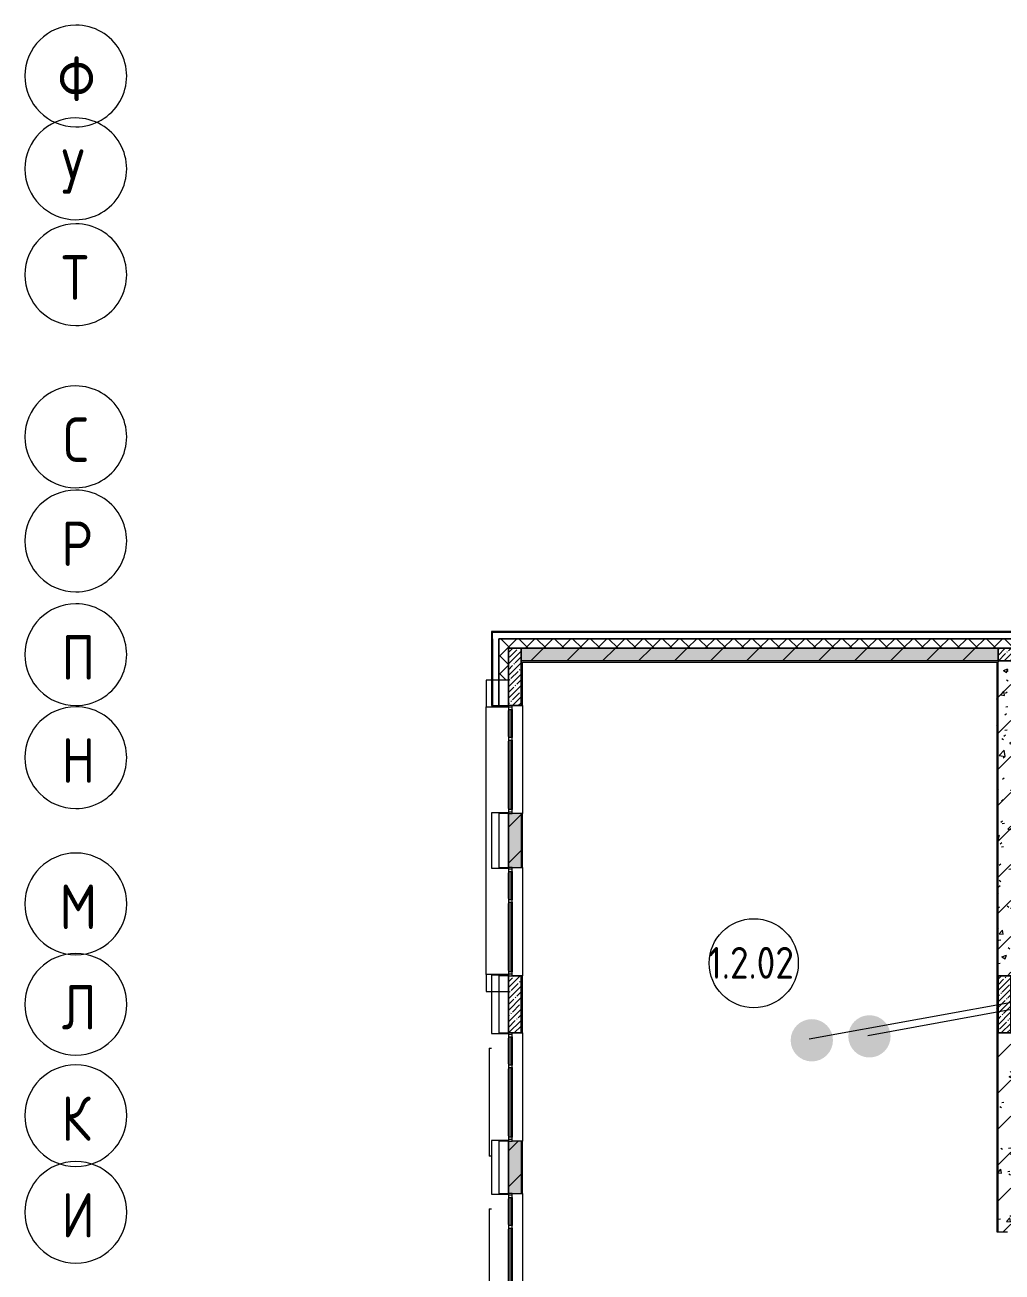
# Model space of a CAD drawing. Header units: millimetres. Extents: x -500089 to 1469082, y -290736 to 166440.
# Drawn here: x 1104952 to 1120316, y -62330 to -42718 of the extents above; entities that cross this region are included whole.
import ezdxf

# ---------------------------------------------------------------- set-up
doc = ezdxf.new("R2010")
doc.units = ezdxf.units.MM
for name, color, linetype, lineweight in [('_ Окна', 7, 'Continuous', 0), ('Витраж', 7, 'Continuous', 0), ('Марки помещений', 7, 'Continuous', 0), ('Несущие колонны', 7, 'Continuous', 0), ('Обобщенные модели', 7, 'Continuous', 0), ('Окна', 7, 'Continuous', 0), ('Оси', 7, 'Continuous', 0), ('Панели витража', 7, 'Continuous', 0), ('Стены наружные', 7, 'Continuous', 0), ('Стены несущие', 7, 'Continuous', 0), ('Стены отделка', 7, 'Continuous', 0), ('Стены штриховка', 7, 'Continuous', 0), ('экспертиза ДУ', 1, 'Continuous', 0), ('экспертиза ДУ пояснения', 6, 'Continuous', 0)]:
    doc.layers.add(name, color=color, linetype=linetype, lineweight=lineweight)
doc.styles.add('GOST Common', font='', dxfattribs={"height": 250})
doc.styles.add('GOST Common_1', font='', dxfattribs={"width": 0.9, "height": 700})
doc.styles.get('GOST Common').set_extended_font_data('GOST Common')
doc.styles.get('GOST Common_1').set_extended_font_data('GOST Common')
pattern_1 = [(0, (1111853.59, -73570.49), (812.8, 203.2), [67.056, -542.544, 67.056, -542.544, -3251.2]), (0, (1111853.59, -73570.49), (812.8, 203.2), [-1219.2, 67.056, -1152.144, 67.056, -542.544, -1422.4]), (0, (1111853.59, -73570.49), (812.8, 203.2), [-3048, 67.056, -339.344, 67.056, -948.944]), (120, (1112158.39, -73468.89), (-582.3764, 602.30545), [67.056, -542.544, 67.056, -542.544, -3251.2]), (120, (1112158.39, -73468.89), (-582.3764, 602.30545), [-1219.2, 67.056, -1152.144, 67.056, -542.544, -1422.4]), (120, (1112158.39, -73468.89), (-582.3764, 602.30545), [-3048, 67.056, -339.344, 67.056, -948.944]), (240, (1112259.99, -73062.49), (-230.4236, -805.50545), [67.056, -542.544, 67.056, -542.544, -3251.2]), (240, (1112259.99, -73062.49), (-230.4236, -805.50545), [-1219.2, 67.056, -1152.144, 67.056, -542.544, -1422.4]), (240, (1112259.99, -73062.49), (-230.4236, -805.50545), [-3048, 67.056, -339.344, 67.056, -948.944])]
pattern_2 = [(45, (1111853.6, -73570.5), (-282.8427, 282.8427), [])]
pattern_3 = [(50, (1111853.6, -73570.5), (728.7365, -63.756), [76.2, -838.2]), (355, (1111853.6, -73570.5), (-140.972, 764.228), [60.96, -670.56]), (100.451, (1111914.3, -73575.8), (587.77, 700.467), [64.76, -712.36]), (46.184, (1111853.6, -73367.3), (1084.316, -168.171), [114.3, -1257.3]), (96.636, (1111943.9, -73381.3), (949.61, 989.71), [97.14, -1068.54]), (351.184, (1111853.6, -73367.3), (949.62, 989.7), [91.44, -1005.84]), (21, (1111955.2, -73418.1), (606.458, -409.0606), [76.2, -838.2]), (326, (1111955.2, -73418.1), (247.208, 736.753), [60.96, -670.56]), (71.451, (1112005.7, -73452.2), (853.668, 327.685), [64.76, -712.36]), (37.5, (1111853.59, -73570.5), (12.3547, 338.2201), [33.528, -628.904, 33.528, -647.192, -673.1]), (37.5, (1111853.59, -73570.5), (12.3547, 338.2201), [-1343.152, 33.528, -639.572]), (7.5, (1111853.6, -73570.5), (267.279, 400.722), [33.528, -354.584, 33.528, -613.664, -256.54]), (7.5, (1111853.6, -73570.5), (267.279, 400.722), [-1035.304, 33.528, -223.012]), (327.5, (1111627.02, -73570.5), (542.3633, -22.9153), [33.528, -220.472, 33.528, -758.952, -1051.56]), (327.5, (1111627.02, -73570.5), (542.3633, -22.9153), [-1046.48, 33.528, -1018.032]), (317.5, (1111525.4, -73570.5), (592.517, 101.707), [33.528, -296.672, 33.528, -492.76, -746.76]), (317.5, (1111525.4, -73570.5), (592.517, 101.707), [-856.488, 33.528, -713.232])]
pattern_4 = [(45, (1111853.59, -73570.49), (-141.42136, 141.42136), []), (135, (1111853.59, -73570.49), (-141.42136, -141.42136), [])]

# ---------------------------------------------------------------- blocks, each defined once
blk = doc.blocks.new('Системная панель - RANDOM Навесная панель фасада Цвет Фиолетовый-2976138-З Этаж 01')
at = {"layer": 'Панели витража', "lineweight": 18}
for p, q in [((435, 264), (-435, 264)), ((-435, 264), (-435, 0)), ((435, 0), (435, 264)), ((-425, 0), (425, 0))]:
    blk.add_line(p, q, dxfattribs=at)
blk = doc.blocks.new('Системная панель - RANDOM Навесная панель фасада Цвет Бежевый-V424-З Этаж 01')
at = {"layer": 'Панели витража', "lineweight": 18}
for p, q in [((460, 264), (-460, 264)), ((-460, 264), (-460, 0)), ((460, 0), (460, 264))]:
    blk.add_line(p, q, dxfattribs=at)
blk = doc.blocks.new('Системная панель - RANDOM Навесная панель фасада Цвет Серый-2976140-З Этаж 01')
at = {"layer": 'Панели витража', "lineweight": 18}
for p, q in [((422.5, 264), (-422.5, 264)), ((-422.5, 264), (-422.5, 0)), ((422.5, 0), (422.5, 264)), ((-412.5, 0), (412.5, 0))]:
    blk.add_line(p, q, dxfattribs=at)
blk = doc.blocks.new('Наличник окна - Наличник окна Желтый-2946087-З Этаж 01')
at = {"layer": 'Обобщенные модели', "lineweight": 18}
for p, q in [((350, 20550), (350, 20130)), ((700, 20550), (350, 20550)), ((350, 20130), (700, 20130)), ((350, 15920), (350, 15650)), ((700, 15920), (350, 15920)), ((350, 15650), (700, 15650))]:
    blk.add_line(p, q, dxfattribs=at)
at = {"layer": 'Обобщенные модели'}
blk.add_line((350, 15920), (350, 20130), dxfattribs=at)
blk = doc.blocks.new('Прямоугольный импост - 30х300 мм _Отлив_ Белый-2976732-З Этаж 01')
at = {"layer": 'Витраж'}
for p, q in [((18240, -700), (18240, -664)), ((18240, -700), (19940, -700)), ((19940, -664), (19940, -700))]:
    blk.add_line(p, q, dxfattribs=at)
blk = doc.blocks.new('АР_СОШ_Верзилово_Фасады_rvt-2-З Этаж 01')
at = {"layer": 'Стены отделка', "lineweight": 9}
for p, q in [((9300, 21313), (437, 21313)), ((437, 21313), (437, 21300)), ((437, 21300), (437, 21200)), ((437, 21200), (437, 20150)), ((550, 21200), (9300, 21200)), ((550, 20150), (550, 21200)), ((437, 20150), (450, 20150)), ((450, 20150), (550, 20150))]:
    blk.add_line(p, q, dxfattribs=at)
at = {"layer": 'Стены штриховка'}
for p, q in [((9300, 21300), (450, 21300)), ((450, 21200), (450, 21300)), ((450, 21200), (450, 20150))]:
    blk.add_line(p, q, dxfattribs=at)
at = {"lineweight": 9}
blk.add_blockref('Наличник окна - Наличник окна Желтый-2946087-З Этаж 01', (0, 0), dxfattribs=at)
for name, p, rotation in [('Системная панель - RANDOM Навесная панель фасада Цвет Фиолетовый-2976138-З Этаж 01', (700, 18025), 89.99999999999991), ('Системная панель - RANDOM Навесная панель фасада Цвет Бежевый-V424-З Этаж 01', (700, 15450), 89.99999999999991), ('Прямоугольный импост - 30х300 мм _Отлив_ Белый-2976732-З Этаж 01', (1100, 33000), 270.0000000000001), ('Системная панель - RANDOM Навесная панель фасада Цвет Серый-2976140-З Этаж 01', (700, 12888), 89.99999999999991), ('Прямоугольный импост - 30х300 мм _Отлив_ Белый-2976732-З Этаж 01', (1100, 30475), 270.0000000000001)]:
    blk.add_blockref(name, p, dxfattribs=dict(at, rotation=rotation))
blk = doc.blocks.new('ADSK_КолоннаЖБ_Прямоугольная - 200x900 мм-V291-З Этаж 01')
at = {"layer": 'Несущие колонны'}
h = blk.add_hatch(dxfattribs=at)
h.set_pattern_fill('FP_78', color=256, style=0, pattern_type=2)
h.set_pattern_definition([(45, (-8850, -20950), (-89.80256, 89.80256), []), (45, (-8760.2, -20950), (-89.80256, 89.80256), [158.75, -31.75, 13.411, -18.339])])
h.paths.add_polyline_path([(258, -100), (450, -100), (450, 100), (-450, 100), (-450, -100), (-180, -100)], flags=0)
at = {"layer": 'Несущие колонны', "lineweight": 18}
for p, q in [((-450, -100), (-450, 100)), ((-450, 100), (450, 100)), ((450, 100), (-450, 100)), ((-450, 100), (-450, -100)), ((450, 100), (450, -100)), ((450, -100), (450, 40)), ((450, -100), (-450, -100)), ((-450, -100), (450, -100))]:
    blk.add_line(p, q, dxfattribs=at)
blk = doc.blocks.new('ADSK_КолоннаЖБ_Прямоугольная - 200x900 мм-V296-З Этаж 01')
at = {"layer": 'Несущие колонны'}
h = blk.add_hatch(dxfattribs=at)
h.set_pattern_fill('FP_83', color=256, style=0, pattern_type=2)
h.set_pattern_definition([(315, (-20600, 800), (89.80256, 89.80256), []), (315, (-20600, 710.2), (89.80256, 89.80256), [158.75, -31.75, 13.411, -18.339])])
h.paths.add_polyline_path([(-450, -100), (450, -100), (450, 100), (-450, 100), (-450, 40)], flags=0)
at = {"layer": 'Несущие колонны', "lineweight": 18}
for p, q in [((-450, -100), (-450, 100)), ((-450, 100), (450, 100)), ((450, 100), (-450, 100)), ((-450, 40), (-450, -100)), ((450, 100), (450, -100)), ((450, -100), (450, 100)), ((450, -100), (-450, -100)), ((-450, -100), (450, -100))]:
    blk.add_line(p, q, dxfattribs=at)
blk = doc.blocks.new('ADSK_КолоннаЖБ_Прямоугольная - 200x900 мм-V298-З Этаж 01')
at = {"layer": 'Несущие колонны'}
h = blk.add_hatch(dxfattribs=at)
h.set_pattern_fill('FP_85', color=256, style=0, pattern_type=2)
h.set_pattern_definition([(315, (-15450, 800), (89.8026, 89.8026), []), (315, (-15450, 710.2), (89.8026, 89.8026), [158.75, -31.75, 13.411, -18.339])])
h.paths.add_polyline_path([(-450, 100), (-450, -100), (450, -100), (450, 100), (-326, 100)], flags=0)
at = {"layer": 'Несущие колонны', "lineweight": 18}
for p, q in [((-450, -100), (-450, 100)), ((-450, 100), (450, 100)), ((450, 100), (-450, 100)), ((-450, 40), (-450, -100)), ((450, 100), (450, -100)), ((450, -100), (450, 40)), ((450, -100), (-450, -100)), ((-450, -100), (450, -100))]:
    blk.add_line(p, q, dxfattribs=at)
blk = doc.blocks.new('ADSK_КолоннаЖБ_Прямоугольная - 200x900 мм-V302-З Этаж 01')
at = {"layer": 'Несущие колонны'}
h = blk.add_hatch(dxfattribs=at)
h.set_pattern_fill('FP_89', color=256, style=0, pattern_type=2)
h.set_pattern_definition([(315, (-15450, 8500), (89.8026, 89.8026), []), (315, (-15450, 8410.2), (89.8026, 89.8026), [158.75, -31.75, 13.411, -18.339])])
h.paths.add_polyline_path([(-450, -100), (450, -100), (450, 100), (-450, 100), (-450, -60)], flags=0)
at = {"layer": 'Несущие колонны', "lineweight": 18}
for p, q in [((-450, -100), (-450, 100)), ((-450, 100), (450, 100)), ((450, 100), (-450, 100)), ((-450, 100), (-450, -100)), ((450, 100), (450, -100)), ((450, -100), (450, 100)), ((450, -100), (-450, -100)), ((-450, -100), (450, -100))]:
    blk.add_line(p, q, dxfattribs=at)
blk = doc.blocks.new('Окно_ПВХ_2Створки - ОП_2000_h_х1700_2ст Серый-3674242-З Этаж 01')
at = {"layer": '_ Окна'}
for p, q in [((-769, 110), (-850, 110)), ((-850, 110), (-850, 50)), ((-850, 50), (-787, 50)), ((-825, 50), (-825, 110)), ((-787, 64), (-787, 96)), ((-787, 96), (-769, 96)), ((-787, 64), (305, 64)), ((-787, 64), (-769, 64)), ((-769, 50), (-787, 50)), ((-769, 96), (-769, 110)), ((-769, 96), (287, 96)), ((-769, 64), (-769, 50)), ((363, 110), (287, 110)), ((287, 110), (287, 96)), ((287, 96), (305, 96)), ((287, 64), (287, 50)), ((305, 64), (287, 64)), ((305, 50), (287, 50)), ((305, 96), (305, 64)), ((305, 50), (345, 50)), ((345, 64), (345, 96)), ((345, 96), (363, 96)), ((345, 64), (787, 64)), ((345, 64), (363, 64)), ((363, 50), (345, 50)), ((363, 96), (363, 110)), ((363, 96), (769, 96)), ((363, 64), (363, 50)), ((769, 110), (769, 96)), ((850, 110), (769, 110)), ((769, 96), (787, 96)), ((769, 64), (769, 50)), ((787, 64), (769, 64)), ((787, 50), (769, 50)), ((787, 96), (787, 64)), ((787, 50), (850, 50)), ((825, 50), (825, 110)), ((850, 50), (850, 110))]:
    blk.add_line(p, q, dxfattribs=at)
at = {"layer": 'Окна'}
for p, q in [((-769, 110), (287, 110)), ((287, 50), (-769, 50)), ((363, 110), (769, 110)), ((769, 50), (363, 50))]:
    blk.add_line(p, q, dxfattribs=at)
blk = doc.blocks.new('Ось сетки - Круг_Ø8 мм-6577-З Этаж 01')
at = {"layer": 'Оси'}
for start, end in [(360, 180), (180, 360)]:
    blk.add_arc((0, 0), 4, start, end, dxfattribs=at)
blk = doc.blocks.new('ASVP_Марка_Помещение_ОдноЗначение - Номер-684784-З Этаж 01')
at = {"layer": 'Марки помещений'}
blk.add_circle((0, 0), 3.5, dxfattribs=at)

msp = doc.modelspace()

# ---------------------------------------------------------------- hatches: boundary and pattern name
at = {"layer": 'Стены штриховка'}
h = msp.add_hatch(dxfattribs=at)
h.set_pattern_fill('FP_32', color=256, style=0, pattern_type=2)
h.set_pattern_definition(pattern_4)
h.paths.add_polyline_path([(1112403.585, -52520.488), (1121153.585, -52520.488), (1121153.585, -52370.488), (1112403.585, -52370.488), (1112403.585, -52516.592)], flags=0)
h.paths.add_polyline_path([(1166803.966, -52520.488), (1167353.585, -52520.488), (1167353.585, -52370.488), (1166353.585, -52370.488), (1166353.585, -52520.488), (1166703.585, -52520.488)], flags=0)
h.paths.add_polyline_path([(1131253.585, -52520.488), (1131253.585, -52370.488), (1130353.585, -52370.488), (1130353.585, -52520.488), (1131103.585, -52520.488)], flags=0)
h.paths.add_polyline_path([(1134603.585, -52520.488), (1138353.585, -52520.488), (1138353.585, -52370.488), (1134603.585, -52370.488), (1134603.585, -52514.606)], flags=0)
h.paths.add_polyline_path([(1165753.585, -52520.488), (1165753.585, -52370.488), (1165253.585, -52370.488), (1165253.585, -52520.488), (1165691.992, -52520.488)], flags=0)
h.paths.add_polyline_path([(1148253.585, -52520.488), (1151753.585, -52520.488), (1151753.585, -52370.488), (1148253.585, -52370.488), (1148253.585, -52420.488)], flags=0)
h.paths.add_polyline_path([(1164653.585, -52520.488), (1164653.585, -52370.488), (1164153.585, -52370.488), (1164153.585, -52520.488), (1164580.018, -52520.488)], flags=0)
h.paths.add_polyline_path([(1161552.335, -52520.488), (1162603.585, -52520.488), (1162603.585, -52370.488), (1161552.335, -52370.488), (1161552.335, -52420.488)], flags=0)
h = msp.add_hatch(dxfattribs=at)
h.set_pattern_fill('FP_32', color=256, style=0, pattern_type=2)
h.set_pattern_definition(pattern_4)
h.paths.add_polyline_path([(1112403.585, -74120.488), (1112553.585, -74120.488), (1112553.585, -73070.488), (1112403.585, -73070.488), (1112403.585, -74070.488)], flags=0)
h.paths.add_polyline_path([(1112553.585, -53020.488), (1112553.585, -52520.488), (1112403.585, -52520.488), (1112403.585, -53020.488), (1112491.821, -53020.488)], flags=0)
h = msp.add_hatch(dxfattribs=at)
h.set_pattern_fill('FP_201', color=256, style=0, pattern_type=2)
h.set_pattern_definition(pattern_2)
h.paths.add_polyline_path([(1112753.585, -52720.488), (1120253.585, -52720.488), (1120253.585, -52520.488), (1112753.585, -52520.488), (1112753.585, -52691.721)], flags=0)
h.paths.add_polyline_path([(1142653.585, -52720.488), (1143553.585, -52720.488), (1143553.585, -52520.488), (1142653.585, -52520.488), (1142653.585, -52691.721)], flags=0)
h.paths.add_polyline_path([(1127903.585, -52720.488), (1128653.585, -52720.488), (1128653.585, -52520.488), (1127903.585, -52520.488), (1127903.585, -52691.721)], flags=0)
h.paths.add_polyline_path([(1145253.585, -52720.488), (1145503.585, -52720.488), (1145503.585, -52520.488), (1145253.585, -52520.488), (1145253.585, -52691.721)], flags=0)
h.paths.add_polyline_path([(1146403.585, -52720.488), (1146553.585, -52720.488), (1146553.585, -52520.488), (1146403.585, -52520.488), (1146403.585, -52697.411)], flags=0)
h.paths.add_polyline_path([(1150853.585, -52720.488), (1150853.585, -52520.488), (1148253.585, -52520.488), (1148253.585, -52720.488), (1150124.483, -52720.488)], flags=0)
h.paths.add_polyline_path([(1135503.585, -52720.488), (1138353.585, -52719.009), (1138353.585, -52520.488), (1135503.585, -52520.488), (1135503.585, -52691.721)], flags=0)
h.paths.add_polyline_path([(1122853.585, -52720.488), (1123603.585, -52720.488), (1123603.585, -52520.488), (1122853.585, -52520.488), (1122853.585, -52691.721)], flags=0)
h = msp.add_hatch(dxfattribs=at)
h.set_pattern_fill('FP_31', color=256, style=0, pattern_type=2)
h.set_pattern_definition(pattern_3)
h.paths.add_polyline_path([(1112753.585, -52720.488), (1120253.585, -52720.488), (1120253.585, -52520.488), (1112753.585, -52520.488), (1112753.585, -52691.721)], flags=0)
h.paths.add_polyline_path([(1142653.585, -52720.488), (1143553.585, -52720.488), (1143553.585, -52520.488), (1142653.585, -52520.488), (1142653.585, -52691.721)], flags=0)
h.paths.add_polyline_path([(1127903.585, -52720.488), (1128653.585, -52720.488), (1128653.585, -52520.488), (1127903.585, -52520.488), (1127903.585, -52691.721)], flags=0)
h.paths.add_polyline_path([(1145253.585, -52720.488), (1145503.585, -52720.488), (1145503.585, -52520.488), (1145253.585, -52520.488), (1145253.585, -52691.721)], flags=0)
h.paths.add_polyline_path([(1146403.585, -52720.488), (1146553.585, -52720.488), (1146553.585, -52520.488), (1146403.585, -52520.488), (1146403.585, -52697.411)], flags=0)
h.paths.add_polyline_path([(1150853.585, -52720.488), (1150853.585, -52520.488), (1148253.585, -52520.488), (1148253.585, -52720.488), (1150124.483, -52720.488)], flags=0)
h.paths.add_polyline_path([(1135503.585, -52720.488), (1138353.585, -52719.009), (1138353.585, -52520.488), (1135503.585, -52520.488), (1135503.585, -52691.721)], flags=0)
h.paths.add_polyline_path([(1122853.585, -52720.488), (1123603.585, -52720.488), (1123603.585, -52520.488), (1122853.585, -52520.488), (1122853.585, -52691.721)], flags=0)
h = msp.add_hatch(dxfattribs=at)
h.set_pattern_fill('FP_174', color=256, style=0, pattern_type=2)
h.set_pattern_definition(pattern_1)
h.paths.add_polyline_path([(1112753.585, -52740.488), (1120253.585, -52740.488), (1120253.585, -52720.488), (1112753.585, -52720.488)], flags=0)
h.paths.add_polyline_path([(1121153.585, -52740.488), (1121153.585, -52720.488), (1120453.585, -52720.488), (1120453.585, -52740.488), (1121023.585, -52740.488)], flags=0)
h.paths.add_polyline_path([(1123603.585, -52740.488), (1123603.585, -52720.488), (1122853.585, -52720.488), (1122853.585, -52740.488)], flags=0)
h.paths.add_polyline_path([(1125303.585, -52740.488), (1126203.585, -52740.488), (1126203.585, -52720.488), (1125303.585, -52720.488)], flags=0)
h.paths.add_polyline_path([(1127903.585, -52740.488), (1128653.585, -52740.488), (1128653.585, -52720.488), (1127903.585, -52720.488)], flags=0)
h.paths.add_polyline_path([(1131083.585, -52740.488), (1131103.585, -52740.488), (1131103.585, -52720.488), (1130353.585, -52720.488), (1130353.585, -52740.488)], flags=0)
h.paths.add_polyline_path([(1134703.585, -52740.488), (1138103.585, -52740.488), (1138103.585, -52720.488), (1134703.585, -52720.488)], flags=0)
h.paths.add_polyline_path([(1138353.585, -52740.488), (1138353.585, -52720.488), (1138253.585, -52720.488), (1138253.585, -52740.488), (1138273.585, -52740.488)], flags=0)
h.paths.add_polyline_path([(1140053.585, -52740.488), (1140953.585, -52740.488), (1140953.585, -52720.488), (1140053.585, -52720.488)], flags=0)
h.paths.add_polyline_path([(1142653.585, -52740.488), (1143553.585, -52740.488), (1143553.585, -52720.488), (1142653.585, -52720.488)], flags=0)
h.paths.add_polyline_path([(1145503.585, -52740.488), (1146553.585, -52740.488), (1146553.585, -52720.488), (1145253.585, -52720.488), (1145253.585, -52740.488)], flags=0)
h.paths.add_polyline_path([(1148253.585, -52740.488), (1148903.585, -52740.488), (1148903.585, -52720.488), (1148253.585, -52720.488)], flags=0)
h.paths.add_polyline_path([(1149188.585, -52740.488), (1151653.585, -52740.488), (1151653.585, -52720.488), (1149103.585, -52720.488), (1149103.585, -52740.488), (1149123.585, -52740.488)], flags=0)
h = msp.add_hatch(dxfattribs=at)
h.set_pattern_fill('FP_174', color=256, style=0, pattern_type=2)
h.set_pattern_definition(pattern_1)
h.paths.add_polyline_path([(1112753.585, -73770.488), (1112773.585, -73768.651), (1112773.585, -73070.488), (1112753.585, -73070.488), (1112753.585, -73750.488)], flags=0)
h.paths.add_polyline_path([(1112773.585, -71370.488), (1112773.585, -70545.488), (1112753.585, -70545.488), (1112753.585, -71370.488)], flags=0)
h.paths.add_polyline_path([(1112773.585, -68845.488), (1112773.585, -67945.488), (1112753.585, -67945.488), (1112753.585, -68845.488)], flags=0)
h.paths.add_polyline_path([(1112753.585, -66245.488), (1112773.585, -66245.488), (1112773.585, -65395.488), (1112753.585, -65395.488), (1112753.585, -65640.425)], flags=0)
h.paths.add_polyline_path([(1112773.585, -63695.488), (1112773.585, -63320.488), (1112753.585, -63320.488), (1112753.585, -63695.488)], flags=0)
h.paths.add_polyline_path([(1112753.585, -63170.488), (1112773.585, -63170.488), (1112773.585, -62795.488), (1112753.585, -62795.488), (1112753.585, -63150.488)], flags=0)
h.paths.add_polyline_path([(1112753.585, -61095.488), (1112773.585, -61095.488), (1112773.585, -60270.488), (1112753.585, -60270.488)], flags=0)
h.paths.add_polyline_path([(1112753.585, -58570.488), (1112773.585, -58570.488), (1112773.585, -57670.488), (1112753.585, -57670.488), (1112753.585, -58446.7)], flags=0)
h.paths.add_polyline_path([(1112753.585, -55970.488), (1112773.585, -55970.488), (1112773.585, -55120.488), (1112753.585, -55120.488), (1112753.585, -55569.211)], flags=0)
h.paths.add_polyline_path([(1112753.585, -53420.488), (1112773.585, -53420.488), (1112773.585, -52740.488), (1112753.585, -52740.488)], flags=0)
h = msp.add_hatch(dxfattribs=at)
h.set_pattern_fill('FP_174', color=256, style=0, pattern_type=2)
h.set_pattern_definition(pattern_1)
h.paths.add_polyline_path([(1120253.585, -66270.488), (1120253.585, -64795.488), (1120233.585, -64795.488), (1120233.585, -66250.488)], flags=0)
h.paths.add_polyline_path([(1120253.585, -63695.488), (1120253.585, -63475.488), (1120233.585, -63475.488), (1120233.585, -63695.488)], flags=0)
h.paths.add_polyline_path([(1120253.585, -63375.488), (1120253.585, -63115.488), (1120233.585, -63115.488), (1120233.585, -63375.488)], flags=0)
h.paths.add_polyline_path([(1120233.585, -63015.488), (1120253.585, -63015.488), (1120253.585, -62795.488), (1120233.585, -62795.488), (1120233.585, -62995.488)], flags=0)
h.paths.add_polyline_path([(1120233.585, -61695.488), (1120253.585, -61695.488), (1120253.585, -52740.488), (1120233.585, -52740.488), (1120233.585, -61324.19)], flags=0)
h = msp.add_hatch(dxfattribs=at)
h.set_pattern_fill('FP_201', color=256, style=0, pattern_type=2)
h.set_pattern_definition(pattern_2)
h.paths.add_polyline_path([(1120253.585, -66270.488), (1120453.585, -66270.488), (1120453.585, -64795.488), (1120253.585, -64795.488)], flags=0)
h.paths.add_polyline_path([(1120403.585, -61695.488), (1120453.585, -61695.488), (1120453.585, -58570.488), (1120253.585, -58570.488), (1120253.585, -61695.488)], flags=0)
h.paths.add_polyline_path([(1120453.585, -57670.488), (1120453.585, -52720.488), (1120253.585, -52720.488), (1120253.585, -57670.488), (1120389.025, -57670.488)], flags=0)
h = msp.add_hatch(dxfattribs=at)
h.set_pattern_fill('FP_31', color=256, style=0, pattern_type=2)
h.set_pattern_definition(pattern_3)
h.paths.add_polyline_path([(1120253.585, -66270.488), (1120453.585, -66270.488), (1120453.585, -64795.488), (1120253.585, -64795.488)], flags=0)
h.paths.add_polyline_path([(1120403.585, -61695.488), (1120453.585, -61695.488), (1120453.585, -58570.488), (1120253.585, -58570.488), (1120253.585, -61695.488)], flags=0)
h.paths.add_polyline_path([(1120453.585, -57670.488), (1120453.585, -52720.488), (1120253.585, -52720.488), (1120253.585, -57670.488), (1120389.025, -57670.488)], flags=0)
h = msp.add_hatch(dxfattribs=at)
h.set_pattern_fill('FP_201', color=256, style=0, pattern_type=2)
h.set_pattern_definition(pattern_2)
h.paths.add_polyline_path([(1112753.585, -71370.488), (1112753.585, -70545.488), (1112553.585, -70545.488), (1112553.585, -71370.488), (1112613.585, -71370.488)], flags=0)
h.paths.add_polyline_path([(1112753.585, -66245.488), (1112753.585, -65395.488), (1112553.585, -65395.488), (1112553.585, -66245.488), (1112613.585, -66245.488)], flags=0)
h.paths.add_polyline_path([(1112567.585, -61095.488), (1112753.585, -61095.488), (1112753.585, -60270.488), (1112553.585, -60270.488), (1112553.585, -61095.488)], flags=0)
h.paths.add_polyline_path([(1112753.585, -55970.488), (1112753.585, -55120.488), (1112553.585, -55120.488), (1112553.585, -55970.488), (1112613.585, -55970.488)], flags=0)
h = msp.add_hatch(dxfattribs=at)
h.set_pattern_fill('FP_31', color=256, style=0, pattern_type=2)
h.set_pattern_definition(pattern_3)
h.paths.add_polyline_path([(1112753.585, -71370.488), (1112753.585, -70545.488), (1112553.585, -70545.488), (1112553.585, -71370.488), (1112613.585, -71370.488)], flags=0)
h.paths.add_polyline_path([(1112753.585, -66245.488), (1112753.585, -65395.488), (1112553.585, -65395.488), (1112553.585, -66245.488), (1112613.585, -66245.488)], flags=0)
h.paths.add_polyline_path([(1112567.585, -61095.488), (1112753.585, -61095.488), (1112753.585, -60270.488), (1112553.585, -60270.488), (1112553.585, -61095.488)], flags=0)
h.paths.add_polyline_path([(1112753.585, -55970.488), (1112753.585, -55120.488), (1112553.585, -55120.488), (1112553.585, -55970.488), (1112613.585, -55970.488)], flags=0)
at = {"layer": 'экспертиза ДУ', "lineweight": 0}
h = msp.add_hatch(color=5, dxfattribs=at)
edge = h.paths.add_edge_path()
edge.add_arc((1117324.8, -58685.689), 332.544, 0, 360)
h = msp.add_hatch(color=30, dxfattribs=at)
edge = h.paths.add_edge_path()
edge.add_arc((1118231.221, -58623.731), 332.544, 0, 360)

# ---------------------------------------------------------------- linework, layer by layer
at = {"layer": 'Стены наружные'}
for p, q in [((1112773.585, -53420.488), (1112773.585, -55120.488)), ((1112773.585, -55970.488), (1112773.585, -57670.488)), ((1112773.585, -58570.488), (1112773.585, -60270.488)), ((1112773.585, -61095.488), (1112773.585, -62795.488))]:
    msp.add_line(p, q, dxfattribs=at)
at = {"layer": 'Стены несущие'}
for p, q in [((1120253.585, -52520.488), (1112753.585, -52520.488)), ((1112753.585, -52520.488), (1120253.585, -52520.488)), ((1120253.585, -52720.488), (1112753.585, -52720.488)), ((1120253.585, -57670.488), (1120253.585, -52720.488)), ((1112553.585, -55120.488), (1112553.585, -55970.488)), ((1112753.585, -55120.488), (1112613.585, -55120.488)), ((1112753.585, -55120.488), (1112753.585, -55970.488)), ((1112613.585, -55970.488), (1112753.585, -55970.488)), ((1120253.585, -61695.488), (1120253.585, -58570.488)), ((1112553.585, -60270.488), (1112553.585, -61095.488)), ((1112753.585, -60270.488), (1112613.585, -60270.488)), ((1112753.585, -60270.488), (1112753.585, -61095.488)), ((1112613.585, -61095.488), (1112753.585, -61095.488)), ((1120253.585, -61695.488), (1120403.585, -61695.488))]:
    msp.add_line(p, q, dxfattribs=at)
at = {"layer": 'Стены отделка'}
for p, q in [((1121153.585, -52370.488), (1112403.585, -52370.488)), ((1112403.585, -52370.488), (1112403.585, -53420.488)), ((1112773.585, -52740.488), (1120233.585, -52740.488)), ((1112773.585, -53420.488), (1112773.585, -52740.488)), ((1120233.585, -52740.488), (1120233.585, -61695.488)), ((1112403.585, -53420.488), (1112553.585, -53420.488)), ((1112753.585, -53420.488), (1112773.585, -53420.488)), ((1112553.585, -55120.488), (1112403.585, -55120.488)), ((1112403.585, -55120.488), (1112403.585, -55970.488)), ((1112773.585, -55120.488), (1112753.585, -55120.488)), ((1112773.585, -55970.488), (1112773.585, -55120.488)), ((1112403.585, -55970.488), (1112553.585, -55970.488)), ((1112753.585, -55970.488), (1112773.585, -55970.488)), ((1112553.585, -57670.488), (1112403.585, -57670.488)), ((1112403.585, -57670.488), (1112403.585, -58570.488)), ((1112773.585, -57670.488), (1112753.585, -57670.488)), ((1112773.585, -58570.488), (1112773.585, -57670.488)), ((1112403.585, -58570.488), (1112553.585, -58570.488)), ((1112753.585, -58570.488), (1112773.585, -58570.488)), ((1112553.585, -60270.488), (1112403.585, -60270.488)), ((1112403.585, -60270.488), (1112403.585, -61095.488)), ((1112773.585, -60270.488), (1112753.585, -60270.488)), ((1112773.585, -61095.488), (1112773.585, -60270.488)), ((1112403.585, -61095.488), (1112553.585, -61095.488)), ((1112753.585, -61095.488), (1112773.585, -61095.488)), ((1120233.585, -61695.488), (1120253.585, -61695.488))]:
    msp.add_line(p, q, dxfattribs=at)
at = {"layer": 'экспертиза ДУ пояснения'}
for p, q in [((1117280.953, -58661.833), (1326068.788, -20876.663)), ((1326068.788, -20876.663), (1118204.756, -58613.748))]:
    msp.add_line(p, q, dxfattribs=at)

# ---------------------------------------------------------------- block references
msp.add_blockref('АР_СОШ_Верзилово_Фасады_rvt-2-З Этаж 01', (1111853.585, -73570.488))
at = {"layer": 'Марки помещений', "xscale": 199.9999999999999, "yscale": 199.9999999999999, "zscale": 199.9999999999999}
msp.add_blockref('ASVP_Марка_Помещение_ОдноЗначение - Номер-684784-З Этаж 01', (1116412.296, -57472.976), dxfattribs=at)
at = {"layer": 'Несущие колонны', "rotation": 89.9999999999999}
for name, p in [('ADSK_КолоннаЖБ_Прямоугольная - 200x900 мм-V296-З Этаж 01', (1112653.585, -52970.488)), ('ADSK_КолоннаЖБ_Прямоугольная - 200x900 мм-V298-З Этаж 01', (1112653.585, -58120.488)), ('ADSK_КолоннаЖБ_Прямоугольная - 200x900 мм-V302-З Этаж 01', (1120353.585, -58120.488))]:
    msp.add_blockref(name, p, dxfattribs=at)
at = {"layer": 'Несущие колонны'}
msp.add_blockref('ADSK_КолоннаЖБ_Прямоугольная - 200x900 мм-V291-З Этаж 01', (1120703.585, -52620.488), dxfattribs=at)
at = {"layer": 'Окна', "rotation": 89.99999999999991}
for p in [(1112663.585, -54270.488), (1112663.585, -56820.488), (1112663.585, -59420.488), (1112663.585, -61945.488)]:
    msp.add_blockref('Окно_ПВХ_2Створки - ОП_2000_h_х1700_2ст Серый-3674242-З Этаж 01', p, dxfattribs=at)
at = {"layer": 'Оси', "xscale": 199.9999999999999, "yscale": 199.9999999999999, "zscale": 199.9999999999999}
for p, rotation in [((1105752.229, -43520.488), 269.9999999999995), ((1105752.229, -44980.488), 269.9999999999995), ((1105752.229, -46645.895), 269.9999999999995), ((1105752.229, -49195.488), 269.9999999999995), ((1105752.229, -50832.863), 269.9999999999995), ((1105752.229, -52620.488), 269.9999999999995), ((1105752.229, -54240.488), 269.9999999999995), ((1105752.229, -56540.488), 269.9999999999994), ((1105752.229, -58120.488), 269.9999999999994), ((1105752.229, -59870.488), 269.9999999999994), ((1105752.229, -61390.488), 269.9999999999994)]:
    msp.add_blockref('Ось сетки - Круг_Ø8 мм-6577-З Этаж 01', p, dxfattribs=dict(at, rotation=rotation))

# ---------------------------------------------------------------- texts
at = {"layer": 'Марки помещений', "insert": (1115695.882, -57217.525), "char_height": 500, "width": 1760.50575, "attachment_point": 1, "style": 'GOST Common_1'}
msp.add_mtext('1.2.02', dxfattribs=at)
at = {"layer": 'Оси', "char_height": 700, "attachment_point": 1, "style": 'GOST Common'}
for s, insert, width in [('\\fGOST Common|b0|i0|c204|p34|;\\W.9;Ф', (1105466.183, -43215.314), 764.80987), ('\\fGOST Common|b0|i0|c204|p34|;\\W.9;У', (1105525.583, -44675.314), 620.50612), ('\\fGOST Common|b0|i0|c204|p34|;\\W.9;Т', (1105525.583, -46340.722), 620.50612), ('\\fGOST Common|b0|i0|c204|p34|;\\W.9;С', (1105555.283, -48890.314), 548.35425), ('\\fGOST Common|b0|i0|c204|p34|;\\W.9;Р', (1105525.583, -50527.689), 620.50612), ('\\fGOST Common|b0|i0|c204|p34|;\\W.9;П', (1105525.583, -52315.314), 620.50612), ('\\fGOST Common|b0|i0|c204|p34|;\\W.9;Н', (1105525.583, -53935.314), 620.50612), ('\\fGOST Common|b0|i0|c204|p34|;\\W.9;М', (1105495.883, -56235.314), 692.658), ('\\fGOST Common|b0|i0|c204|p34|;\\W.9;Л', (1105530.983, -57815.314), 606.07575), ('\\fGOST Common|b0|i0|c204|p34|;\\W.9;К', (1105525.583, -59565.314), 620.50612), ('\\fGOST Common|b0|i0|c204|p34|;\\W.9;И', (1105525.583, -61085.314), 620.50612)]:
    msp.add_mtext(s, dxfattribs=dict(at, insert=insert, width=width))

doc.saveas('drawing.dxf')
